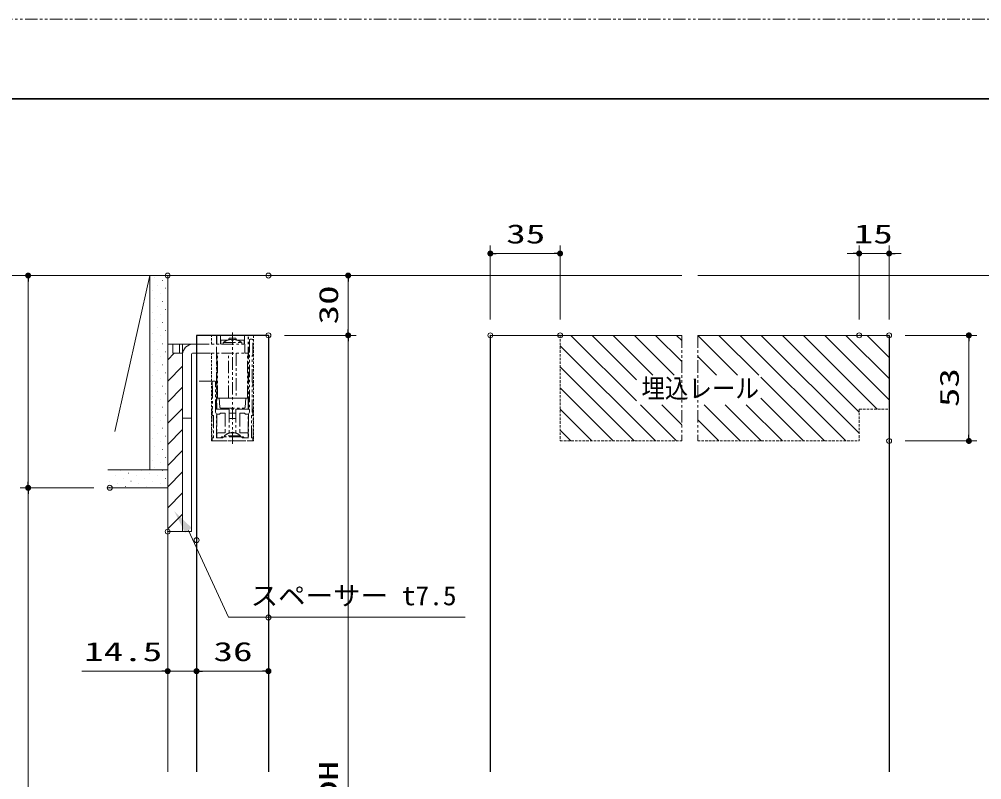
# Model space of a CAD drawing. Units: millimetres, scale not verified. Extents: x -1306 to 1306, y -607 to 607.
# Drawn here: x -872.1 to -389.4, y 212.4 to 594 of the extents above; entities that cross this region are included whole.
import ezdxf
from ezdxf.enums import TextEntityAlignment as Align

# ---------------------------------------------------------------- set-up
doc = ezdxf.new("R2010")
doc.units = ezdxf.units.MM
doc.header["$LTSCALE"] = 5
doc.header["$PDMODE"] = 32
doc.header["$PDSIZE"] = 2.5
doc.linetypes.add('USER1', pattern=[2.5, 1.25, -0.25, 0.25, -0.25, 0.25, -0.25])
doc.linetypes.add('USER2', pattern=[0.375, 0.25, -0.125])
for name, color, linetype, lineweight in [('0-1_線(黄)', 2, 'Continuous', 15), ('0-3_陰線', 4, 'USER1', 9), ('0-B_点線(水)', 4, 'USER2', 9), ('0-D_線(白)', 7, 'Continuous', 30), ('1-0_線(水)', 4, 'Continuous', 9), ('1-1_寸法線', 3, 'Continuous', 13), ('1-2_ハッチング', 6, 'Continuous', 9), ('1-3_引出線', 3, 'Continuous', 9), ('1-4_DEFPOINTS', 7, 'Continuous', 5), ('1-5_0', 3, 'Continuous', 25), ('1-7_図面枠', 7, 'Continuous', 35)]:
    doc.layers.add(name, color=color, linetype=linetype, lineweight=lineweight)
doc.styles.add('ＭＳ ゴシック', font='')
doc.styles.get('ＭＳ ゴシック').set_extended_font_data('MS Gothic')

# ---------------------------------------------------------------- blocks, each defined once
blk = doc.blocks.new('_DOT')
at = {"layer": '1-5_0'}
blk.add_line((-2.5, 0), (-5, 0), dxfattribs=at)
for points in [[(0, 0), (-2.5, 0), (-2.48, 0.313)], [(0, 0), (-2.48, -0.313), (-2.5, 0)], [(0, 0), (-2.48, 0.313), (-2.421, 0.622)], [(0, 0), (-2.421, -0.622), (-2.48, -0.313)], [(0, 0), (-2.421, 0.622), (-2.324, 0.92)], [(0, 0), (-2.324, -0.92), (-2.421, -0.622)], [(0, 0), (-2.324, 0.92), (-2.191, 1.204)], [(0, 0), (-2.191, -1.204), (-2.324, -0.92)], [(0, 0), (-2.191, 1.204), (-2.023, 1.469)], [(0, 0), (-2.023, -1.469), (-2.191, -1.204)], [(0, 0), (-2.023, 1.469), (-1.822, 1.711)], [(0, 0), (-1.822, -1.711), (-2.023, -1.469)], [(0, 0), (-1.822, 1.711), (-1.594, 1.926)], [(0, 0), (-1.594, -1.926), (-1.822, -1.711)], [(0, 0), (-1.594, 1.926), (-1.34, 2.111)], [(0, 0), (-1.34, -2.111), (-1.594, -1.926)], [(0, 0), (-1.34, 2.111), (-1.064, 2.262)], [(0, 0), (-1.064, -2.262), (-1.34, -2.111)], [(0, 0), (-1.064, 2.262), (-0.773, 2.378)], [(0, 0), (-0.773, -2.378), (-1.064, -2.262)], [(0, 0), (-0.773, 2.378), (-0.468, 2.456)], [(0, 0), (-0.468, -2.456), (-0.773, -2.378)], [(0, 0), (-0.468, 2.456), (-0.157, 2.495)], [(0, 0), (-0.157, -2.495), (-0.468, -2.456)], [(0, 0), (-0.157, 2.495), (0.157, 2.495)], [(0, 0), (0.157, -2.495), (-0.157, -2.495)], [(0, 0), (0.157, 2.495), (0.468, 2.456)], [(0, 0), (0.468, 2.456), (0.773, 2.378)], [(0, 0), (0.773, 2.378), (1.064, 2.262)], [(0, 0), (1.064, 2.262), (1.34, 2.111)], [(0, 0), (1.34, 2.111), (1.594, 1.926)], [(0, 0), (1.594, 1.926), (1.822, 1.711)], [(0, 0), (1.822, 1.711), (2.023, 1.469)], [(0, 0), (2.023, 1.469), (2.191, 1.204)], [(0, 0), (2.191, 1.204), (2.324, 0.92)], [(0, 0), (2.324, 0.92), (2.421, 0.622)], [(0, 0), (2.421, 0.622), (2.48, 0.313)], [(0, 0), (2.48, 0.313), (2.5, 0)], [(0, 0), (0.468, -2.456), (0.157, -2.495)], [(0, 0), (0.773, -2.378), (0.468, -2.456)], [(0, 0), (1.064, -2.262), (0.773, -2.378)], [(0, 0), (1.34, -2.111), (1.064, -2.262)], [(0, 0), (1.594, -1.926), (1.34, -2.111)], [(0, 0), (1.822, -1.711), (1.594, -1.926)], [(0, 0), (2.023, -1.469), (1.822, -1.711)], [(0, 0), (2.191, -1.204), (2.023, -1.469)], [(0, 0), (2.324, -0.92), (2.191, -1.204)], [(0, 0), (2.421, -0.622), (2.324, -0.92)], [(0, 0), (2.48, -0.313), (2.421, -0.622)], [(0, 0), (2.5, 0), (2.48, -0.313)]]:
    blk.add_solid(points, dxfattribs=at)

msp = doc.modelspace()

# ---------------------------------------------------------------- linework, layer by layer
at = {"layer": '0-1_線(黄)'}
for p, q in [((-1237.663, 465.389), (-539.884, 465.389)), ((-806.677, 465.389), (-824.177, 387.056)), ((-806.677, 465.389), (-806.677, 367.889)), ((-797.677, 336.889), (-797.677, 465.389)), ((-531.884, 465.389), (-300.409, 465.389)), ((-790.177, 430.889), (-797.677, 430.889)), ((-795.177, 430.889), (-783.177, 430.889)), ((-795.177, 430.889), (-795.177, 426.389)), ((-791.677, 430.889), (-791.677, 426.389)), ((-790.177, 430.889), (-790.177, 336.889)), ((-794.005, 426.389), (-795.177, 426.389)), ((-794.005, 426.389), (-792.848, 426.389)), ((-792.848, 426.389), (-791.677, 426.389)), ((-790.152, 426.389), (-791.677, 426.389)), ((-785.677, 336.889), (-785.677, 425.889)), ((-785.177, 426.389), (-783.177, 426.389)), ((-790.177, 393.889), (-785.677, 393.889)), ((-827.677, 367.889), (-797.677, 367.889)), ((-797.677, 358.889), (-827.677, 358.889)), ((-797.677, 336.889), (-790.177, 336.889)), ((-790.177, 336.889), (-785.677, 336.889))]:
    msp.add_line(p, q, dxfattribs=at)
for radius in [5, 0.5]:
    msp.add_arc((-785.177, 425.889), radius, 90, 180, dxfattribs=at)
at = {"layer": '0-3_陰線'}
for p, q in [((387.036, 594), (-1292.964, 594)), ((-773.177, 398.389), (-773.177, 435.389)), ((-773.177, 430.889), (-773.177, 435.389)), ((-773.077, 435.389), (-773.077, 430.889)), ((-771.177, 430.889), (-771.177, 435.389)), ((-765.177, 436.889), (-765.177, 380.956)), ((-759.177, 435.389), (-759.177, 430.889)), ((-757.277, 398.389), (-757.277, 435.389)), ((-757.177, 398.389), (-757.177, 435.389)), ((-783.177, 430.889), (-758.977, 430.889)), ((-771.027, 432.889), (-767.873, 432.889)), ((-771.027, 432.889), (-771.027, 430.889)), ((-769.877, 431.739), (-760.477, 431.739)), ((-769.877, 431.739), (-769.877, 430.889)), ((-767.636, 432.975), (-767.626, 432.963)), ((-766.827, 433.889), (-767.106, 433.122)), ((-763.527, 433.889), (-766.827, 433.889)), ((-765.647, 433.359), (-765.647, 432.963)), ((-764.707, 432.963), (-764.707, 433.359)), ((-763.527, 433.889), (-763.248, 433.122)), ((-762.728, 432.963), (-762.717, 432.975)), ((-762.48, 432.889), (-759.327, 432.889)), ((-760.477, 431.739), (-760.477, 430.889)), ((-759.327, 430.889), (-759.327, 432.889)), ((-758.977, 430.889), (-758.977, 426.389)), ((-783.177, 426.389), (-758.977, 426.389)), ((-782.478, 426.389), (-782.478, 426.374)), ((-782.478, 426.374), (-774.477, 426.374)), ((-774.477, 426.389), (-774.477, 426.374)), ((-773.077, 426.389), (-773.077, 398.389)), ((-772.677, 403.889), (-772.677, 426.389)), ((-767.097, 403.889), (-767.097, 426.389)), ((-763.257, 426.389), (-763.257, 403.889)), ((-757.677, 426.389), (-758.977, 426.389)), ((-757.677, 403.889), (-757.677, 426.389)), ((-775.677, 412.389), (-783.177, 412.389)), ((-772.677, 414.389), (-773.077, 414.389)), ((-757.277, 414.389), (-757.677, 414.389)), ((-772.677, 403.889), (-767.097, 403.889)), ((-771.472, 399.339), (-771.927, 403.889)), ((-763.257, 403.889), (-767.097, 403.889)), ((-763.257, 403.889), (-757.677, 403.889)), ((-758.427, 403.889), (-758.882, 399.339)), ((-775.127, 398.389), (-775.477, 398.389)), ((-775.477, 398.389), (-775.477, 382.389)), ((-773.177, 398.389), (-773.727, 398.389)), ((-773.177, 398.389), (-767.277, 398.389)), ((-773.177, 398.389), (-757.177, 398.389)), ((-771.677, 395.889), (-773.177, 395.889)), ((-773.077, 395.889), (-773.077, 385.889)), ((-771.177, 396.389), (-771.677, 395.889)), ((-769.277, 396.389), (-771.177, 396.389)), ((-770.923, 398.889), (-770.974, 398.889)), ((-770.923, 398.889), (-770.425, 398.889)), ((-770.379, 398.889), (-770.425, 398.889)), ((-770.379, 398.889), (-759.975, 398.889)), ((-768.777, 395.889), (-768.777, 386.889)), ((-766.777, 397.889), (-766.777, 386.389)), ((-766.684, 396.389), (-766.777, 395.889)), ((-763.577, 397.889), (-763.577, 386.389)), ((-763.077, 398.389), (-757.177, 398.389)), ((-761.577, 395.889), (-761.577, 386.889)), ((-759.929, 398.889), (-759.975, 398.889)), ((-759.929, 398.889), (-759.43, 398.889)), ((-759.379, 398.889), (-759.43, 398.889)), ((-757.277, 385.889), (-757.277, 395.889)), ((-756.627, 398.389), (-757.177, 398.389)), ((-756.677, 396.889), (-757.177, 395.889)), ((-756.677, 397.889), (-756.677, 396.889)), ((-754.877, 398.389), (-755.227, 398.389)), ((-754.877, 382.389), (-754.877, 398.389)), ((-763.577, 393.739), (-766.777, 393.739)), ((-772.577, 386.389), (-769.277, 386.389)), ((-766.984, 386.283), (-766.99, 386.291)), ((-766.777, 386.389), (-766.631, 386.389)), ((-765.512, 386.283), (-765.512, 386.569)), ((-765.512, 386.389), (-764.841, 386.389)), ((-764.841, 386.569), (-764.841, 386.283)), ((-763.722, 386.389), (-763.577, 386.389)), ((-763.364, 386.291), (-763.37, 386.283)), ((-761.077, 386.389), (-757.777, 386.389)), ((-773.077, 385.889), (-773.077, 384.389)), ((-770.577, 384.389), (-771.077, 383.889)), ((-770.577, 384.389), (-769.677, 384.389)), ((-761.127, 384.887), (-769.227, 384.887)), ((-769.227, 384.389), (-769.227, 384.887)), ((-761.127, 384.389), (-761.127, 384.887)), ((-757.277, 385.889), (-757.277, 384.389))]:
    msp.add_line(p, q, dxfattribs=at)
at = {"layer": '0-3_陰線', "color": 1}
for p, q in [((-539.884, 435.389), (-539.884, 382.389)), ((-531.884, 435.389), (-531.884, 382.389))]:
    msp.add_line(p, q, dxfattribs=at)
at = {"layer": '0-3_陰線', "lineweight": 18}
for p, q in [((-755.427, 433.389), (-756.327, 433.389)), ((-774.027, 412.389), (-774.927, 412.389)), ((-775.427, 383.589), (-775.427, 382.889)), ((-774.927, 382.389), (-765.642, 382.389)), ((-765.501, 382.447), (-765.318, 382.63)), ((-765.035, 382.63), (-764.853, 382.447)), ((-764.711, 382.389), (-755.427, 382.389)), ((-754.927, 382.889), (-754.927, 383.589))]:
    msp.add_line(p, q, dxfattribs=at)
for points in [[(-756.627, 433.089), (-756.627, 396.889), (-757.127, 395.889), (-757.127, 383.889), (-760.177, 383.889), (-760.677, 384.389), (-769.677, 384.389), (-770.177, 383.889), (-773.227, 383.889), (-773.227, 395.889), (-773.727, 396.889), (-773.727, 412.089)], [(-754.927, 395.389), (-754.927, 396.589), (-755.227, 396.889), (-755.227, 409.889), (-754.927, 410.189), (-754.927, 411.789), (-755.227, 412.089), (-755.227, 425.089), (-754.927, 425.389), (-754.927, 432.889)], [(-775.427, 411.889), (-775.427, 410.189), (-775.127, 409.889), (-775.127, 396.889), (-775.427, 396.589), (-775.427, 395.389)], [(-775.127, 395.089), (-774.727, 395.089), (-774.727, 383.889), (-775.127, 383.889)], [(-755.227, 383.889), (-755.627, 383.889), (-755.627, 395.089), (-755.227, 395.089)]]:
    msp.add_lwpolyline(points, dxfattribs=at)
at = {"layer": '0-3_陰線'}
for points in [[(-773.677, 397.889), (-773.677, 396.889), (-773.177, 395.889)], [(-766.684, 396.389), (-763.67, 396.389), (-763.577, 395.889)], [(-761.077, 396.389), (-759.177, 396.389), (-758.677, 395.889), (-757.177, 395.889)], [(-760.677, 384.389), (-759.777, 384.389), (-759.277, 383.889)]]:
    msp.add_lwpolyline(points, dxfattribs=at)
for centre, radius, start, end in [((-765.177, 425.869), 7.52, 109.09124, 128.68219), ((-765.177, 425.869), 7.505, 93.59035, 109.04594), ((-765.177, 425.869), 7.505, 70.95406, 86.40965), ((-765.177, 425.869), 7.52, 51.31781, 70.90876), ((-773.177, 397.889), 0.5, 90, 180), ((-770.974, 399.389), 0.5, 185.71059, 270), ((-769.277, 395.889), 0.5, 0, 90), ((-767.277, 397.889), 0.5, 0, 90), ((-763.077, 397.889), 0.5, 90, 180), ((-761.077, 395.889), 0.5, 90, 180), ((-759.379, 399.389), 0.5, 270, 354.28941), ((-757.177, 397.889), 0.5, 0, 90), ((-772.577, 385.889), 0.5, 90, 180), ((-769.277, 386.889), 0.5, 270, 0), ((-765.177, 380.919), 5.67, 108.64637, 135.58469), ((-765.177, 380.919), 5.66, 93.39735, 108.61904), ((-765.177, 380.919), 5.66, 71.38096, 86.60265), ((-765.177, 380.919), 5.67, 44.41531, 71.35363), ((-761.077, 386.889), 0.5, 180, 270), ((-757.777, 385.889), 0.5, 0, 90), ((-772.577, 384.389), 0.5, 180, 270), ((-757.777, 384.389), 0.5, 270, 0)]:
    msp.add_arc(centre, radius, start, end, dxfattribs=at)
at = {"layer": '0-3_陰線', "lineweight": 18}
for centre, radius, start, end in [((-756.327, 433.089), 0.3, 90, 180), ((-755.427, 432.889), 0.5, 0, 90), ((-774.927, 411.889), 0.5, 90, 180), ((-774.027, 412.089), 0.3, 0, 90), ((-775.127, 395.389), 0.3, 180, 270), ((-755.227, 395.389), 0.3, 270, 0), ((-775.127, 383.589), 0.3, 90, 180), ((-774.927, 382.889), 0.5, 180, 270), ((-765.642, 382.589), 0.2, 270, 315), ((-765.177, 382.489), 0.2, 45, 135), ((-764.711, 382.589), 0.2, 225, 270), ((-755.427, 382.889), 0.5, 270, 0), ((-755.227, 383.589), 0.3, 0, 90)]:
    msp.add_arc(centre, radius, start, end, dxfattribs=at)
at = {"layer": '0-3_陰線'}
for centre, major_axis, ratio, start_param, end_param in [((-765.177, 427.718), (6.974, 0), 0.75393, 1.5033478, 1.6382449), ((-765.177, 381.748), (5.471, 0), 0.83045, 1.5094544, 1.6321382)]:
    msp.add_ellipse(centre, major_axis=major_axis, ratio=ratio, start_param=start_param, end_param=end_param, dxfattribs=at)
at = {"layer": '0-B_点線(水)'}
for p, q in [((-775.677, 430.889), (-775.677, 435.389)), ((-600.883, 435.389), (-600.883, 382.389)), ((-775.677, 382.389), (-775.677, 426.374)), ((-450.885, 398.389), (-450.885, 382.389)), ((-450.885, 398.389), (-435.885, 398.389)), ((-600.883, 382.389), (-539.884, 382.389)), ((-531.884, 382.389), (-450.885, 382.389))]:
    msp.add_line(p, q, dxfattribs=at)
msp.add_lwpolyline([(-754.677, 435.389), (-754.677, 382.389), (-775.677, 382.389)], dxfattribs=at)
at = {"layer": '0-D_線(白)', "lineweight": 25}
msp.add_line((-783.177, 435.389), (-783.177, 216.389), dxfattribs=at)
at = {"layer": '0-D_線(白)'}
for p, q in [((-747.177, 435.389), (-783.177, 435.389)), ((-747.177, 435.389), (-747.177, 216.389)), ((-635.883, 435.389), (-635.883, 216.389)), ((-635.883, 435.389), (-635.883, 216.389)), ((-435.885, 435.389), (-435.885, 216.389))]:
    msp.add_line(p, q, dxfattribs=at)
at = {"layer": '1-0_線(水)'}
for p, q in [((-635.883, 435.389), (-539.884, 435.389)), ((-531.884, 435.389), (-435.885, 435.389)), ((-797.677, 430.889), (-797.677, 216.389)), ((-790.177, 425.889), (-790.177, 336.889)), ((-783.177, 412.389), (-783.177, 426.389)), ((-785.662, 398.889), (-785.677, 398.889))]:
    msp.add_line(p, q, dxfattribs=at)
at = {"layer": '1-0_線(水)', "lineweight": 18}
msp.add_line((-790.177, 336.889), (-790.177, 430.889), dxfattribs=at)
at = {"layer": '1-1_寸法線'}
for p, q in [((-635.883, 443.389), (-635.883, 480.453)), ((-600.883, 443.389), (-600.883, 480.453)), ((-450.885, 443.389), (-450.885, 480.453)), ((-435.885, 443.389), (-435.885, 480.453)), ((-603.883, 476.453), (-632.883, 476.453)), ((-453.885, 476.453), (-456.885, 476.453)), ((-435.885, 476.453), (-450.885, 476.453)), ((-432.885, 476.453), (-429.885, 476.453)), ((-805.677, 465.389), (-871.677, 465.389)), ((-739.177, 465.389), (-703.177, 465.389)), ((-867.677, 462.389), (-867.677, 361.889)), ((-707.177, 438.389), (-707.177, 462.389)), ((-739.177, 435.389), (-703.177, 435.389)), ((-739.177, 435.389), (-703.177, 435.389)), ((-427.885, 435.389), (-391.885, 435.389)), ((-707.177, 432.389), (-707.177, -7.611)), ((-395.885, 385.389), (-395.885, 432.389)), ((-427.885, 382.389), (-391.885, 382.389)), ((-834.732, 358.889), (-871.677, 358.889)), ((-834.732, 358.889), (-871.677, 358.889)), ((-867.677, 355.889), (-867.677, -11.611)), ((-797.677, 328.889), (-797.677, 262.889)), ((-783.177, 324.616), (-783.177, 262.889)), ((-783.177, 324.616), (-783.177, 262.889)), ((-747.177, 285.774), (-747.177, 262.889)), ((-800.677, 266.889), (-840.724, 266.889)), ((-783.177, 266.889), (-797.677, 266.889)), ((-780.177, 266.889), (-777.177, 266.889)), ((-780.177, 266.889), (-750.177, 266.889))]:
    msp.add_line(p, q, dxfattribs=at)
at = {"layer": '1-2_ハッチング'}
for p, q in [((-804.174, 464.305), (-804.124, 464.305)), ((-802.848, 460.327), (-802.798, 460.327)), ((-800.196, 462.979), (-800.146, 462.979)), ((-798.87, 459.001), (-798.82, 459.001)), ((-805.5, 457.675), (-805.45, 457.675)), ((-801.522, 456.35), (-801.472, 456.35)), ((-804.174, 453.698), (-804.124, 453.698)), ((-802.848, 449.721), (-802.798, 449.721)), ((-800.196, 452.372), (-800.146, 452.372)), ((-805.5, 447.069), (-805.45, 447.069)), ((-801.522, 445.743), (-801.472, 445.743)), ((-798.87, 448.395), (-798.82, 448.395)), ((-804.174, 443.091), (-804.124, 443.091)), ((-800.196, 441.766), (-800.146, 441.766)), ((-805.5, 436.462), (-805.45, 436.462)), ((-802.848, 439.114), (-802.798, 439.114)), ((-801.522, 435.136), (-801.472, 435.136)), ((-798.87, 437.788), (-798.82, 437.788)), ((-562.597, 402.512), (-595.474, 435.389)), ((-562.597, 413.118), (-584.868, 435.389)), ((-554.326, 415.453), (-574.261, 435.389)), ((-543.719, 415.453), (-563.655, 435.389)), ((-539.884, 422.225), (-553.048, 435.389)), ((-539.884, 432.832), (-542.441, 435.389)), ((-511.899, 415.453), (-531.835, 435.389)), ((-501.293, 415.453), (-521.228, 435.389)), ((-457.622, 382.389), (-510.622, 435.389)), ((-450.885, 386.259), (-500.015, 435.389)), ((-450.885, 396.866), (-489.408, 435.389)), ((-441.802, 398.389), (-478.802, 435.389)), ((-435.885, 403.079), (-468.195, 435.389)), ((-435.885, 413.686), (-457.589, 435.389)), ((-435.885, 424.292), (-446.982, 435.389)), ((-435.885, 434.899), (-436.375, 435.389)), ((-804.174, 432.485), (-804.124, 432.485)), ((-800.196, 431.159), (-800.146, 431.159)), ((-553.081, 382.389), (-600.883, 430.191)), ((-805.5, 425.856), (-805.45, 425.856)), ((-802.848, 428.507), (-802.798, 428.507)), ((-798.87, 427.181), (-798.82, 427.181)), ((-797.677, 423.072), (-794.36, 426.389)), ((-522.506, 415.453), (-531.884, 424.832)), ((-804.174, 421.878), (-804.124, 421.878)), ((-801.522, 424.53), (-801.472, 424.53)), ((-800.196, 420.552), (-800.146, 420.552)), ((-797.677, 412.465), (-790.177, 419.965)), ((-805.5, 415.249), (-805.45, 415.249)), ((-802.848, 417.901), (-802.798, 417.901)), ((-798.87, 416.575), (-798.82, 416.575)), ((-563.688, 382.389), (-600.883, 419.585)), ((-804.174, 411.272), (-804.124, 411.272)), ((-801.522, 413.923), (-801.472, 413.923)), ((-468.228, 382.389), (-500.264, 414.425)), ((-802.848, 407.294), (-802.798, 407.294)), ((-800.196, 409.946), (-800.146, 409.946)), ((-798.87, 405.968), (-798.82, 405.968)), ((-797.677, 401.859), (-790.177, 409.359)), ((-574.294, 382.389), (-600.883, 408.978)), ((-805.5, 404.642), (-805.45, 404.642)), ((-804.174, 400.665), (-804.124, 400.665)), ((-801.522, 403.317), (-801.472, 403.317)), ((-478.835, 382.389), (-500.264, 403.818)), ((-802.848, 396.687), (-802.798, 396.687)), ((-800.196, 399.339), (-800.146, 399.339)), ((-797.677, 391.252), (-790.177, 398.752)), ((-584.901, 382.389), (-600.883, 398.371)), ((-542.474, 382.389), (-560.539, 400.453)), ((-539.884, 390.405), (-549.932, 400.453)), ((-510.655, 382.389), (-528.719, 400.453)), ((-500.048, 382.389), (-518.113, 400.453)), ((-489.441, 382.389), (-507.506, 400.453)), ((-805.5, 394.036), (-805.45, 394.036)), ((-801.522, 392.71), (-801.472, 392.71)), ((-798.87, 395.362), (-798.82, 395.362)), ((-521.261, 382.389), (-531.884, 393.012)), ((-804.174, 390.058), (-804.124, 390.058)), ((-800.196, 388.733), (-800.146, 388.733)), ((-797.677, 380.645), (-790.177, 388.145)), ((-595.507, 382.389), (-600.883, 387.765)), ((-805.5, 383.429), (-805.45, 383.429)), ((-802.848, 386.081), (-802.798, 386.081)), ((-801.522, 382.103), (-801.472, 382.103)), ((-798.87, 384.755), (-798.82, 384.755)), ((-531.868, 382.389), (-531.884, 382.405)), ((-804.174, 379.452), (-804.124, 379.452)), ((-800.196, 378.126), (-800.146, 378.126)), ((-797.677, 370.039), (-790.177, 377.539)), ((-805.5, 372.823), (-805.45, 372.823)), ((-802.848, 375.474), (-802.798, 375.474)), ((-798.87, 374.148), (-798.82, 374.148)), ((-821.41, 367.519), (-821.36, 367.519)), ((-810.803, 367.519), (-810.753, 367.519)), ((-804.174, 368.845), (-804.124, 368.845)), ((-801.522, 371.497), (-801.472, 371.497)), ((-800.196, 367.519), (-800.146, 367.519)), ((-797.677, 359.432), (-790.177, 366.932)), ((-826.713, 362.216), (-826.663, 362.216)), ((-824.061, 364.868), (-824.011, 364.868)), ((-820.084, 363.542), (-820.034, 363.542)), ((-817.432, 366.194), (-817.382, 366.194)), ((-816.106, 362.216), (-816.056, 362.216)), ((-813.455, 364.868), (-813.405, 364.868)), ((-809.477, 363.542), (-809.427, 363.542)), ((-806.825, 366.194), (-806.775, 366.194)), ((-805.5, 362.216), (-805.45, 362.216)), ((-802.848, 364.868), (-802.798, 364.868)), ((-798.87, 363.542), (-798.82, 363.542)), ((-822.735, 360.89), (-822.685, 360.89)), ((-818.758, 359.564), (-818.708, 359.564)), ((-812.129, 360.89), (-812.079, 360.89)), ((-808.151, 359.564), (-808.101, 359.564)), ((-801.522, 360.89), (-801.472, 360.89)), ((-797.677, 348.826), (-790.177, 356.326)), ((-797.677, 338.219), (-790.177, 345.719))]:
    msp.add_line(p, q, dxfattribs=at)
at = {"layer": '1-3_引出線'}
msp.add_lwpolyline([(-648.42, 293.901), (-767.245, 293.901), (-787.3, 337.524)], dxfattribs=at)
msp.add_solid([(-794.405, 347.194), (-785.621, 338.758), (-788.979, 336.29)], dxfattribs=at)
at = {"layer": '1-4_DEFPOINTS'}
for p in [(-635.883, 476.453), (-450.885, 476.453), (-797.677, 465.389), (-747.177, 465.389), (-707.177, 465.389), (-747.177, 435.389), (-635.883, 435.389), (-600.883, 435.389), (-450.885, 435.389), (-435.885, 435.389), (-435.885, 435.389), (-395.885, 435.389), (-435.885, 382.389), (-867.677, 358.889), (-826.732, 358.889), (-797.677, 336.889), (-783.177, 332.616), (-747.177, 293.774), (-783.177, 266.889), (-747.177, 266.889)]:
    msp.add_point(p, dxfattribs=at)
at = {"layer": '1-7_図面枠'}
msp.add_lwpolyline([(-1252.964, -554), (347.036, -554), (347.036, 554), (-1252.964, 554)], close=True, dxfattribs=at)

# ---------------------------------------------------------------- block references
at = {"layer": '1-1_寸法線', "xscale": 0.6, "yscale": 0.6}
for p, rotation in [((-635.883, 476.453), 180), ((-435.885, 476.453), 180), ((-867.677, 465.389), 90), ((-707.177, 465.389), 90), ((-707.177, 435.389), 270), ((-707.177, 435.389), 90), ((-395.885, 435.389), 90), ((-395.885, 382.389), 270), ((-867.677, 358.889), 270), ((-867.677, 358.889), 90), ((-783.177, 266.889), 180), ((-783.177, 266.889), 180)]:
    msp.add_blockref('_DOT', p, dxfattribs=dict(at, rotation=rotation))
for p in [(-600.883, 476.453), (-450.885, 476.453), (-797.677, 266.889), (-747.177, 266.889)]:
    msp.add_blockref('_DOT', p, dxfattribs=at)

# ---------------------------------------------------------------- texts
at = {"layer": '1-1_寸法線', "style": 'ＭＳ ゴシック'}
for s, width, p in [('35', 1.5, (-627.907, 478.602)), ('15', 1.5, (-453.624, 478.602)), ('埋込レール', 0.9, (-560.097, 401.103)), ('14.5', 1.5, (-839.582, 269.038)), ('36', 1.5, (-774.701, 269.038))]:
    msp.add_text(s, height=9.604, dxfattribs=dict(at, width=width)).set_placement(p, align=Align.BOTTOM_LEFT)
at = {"layer": '1-1_寸法線', "style": 'ＭＳ ゴシック', "width": 1.5}
for s, p in [('30', (-709.326, 440.865)), ('53', (-398.035, 399.365)), ('DH', (-709.326, 202.151))]:
    msp.add_text(s, height=9.604, rotation=90, dxfattribs=at).set_placement(p, align=Align.BOTTOM_LEFT)
at = {"layer": '1-3_引出線', "style": 'ＭＳ ゴシック', "width": 1.05}
msp.add_text('スペーサー t7.5', height=9.621, dxfattribs=at).set_placement((-756.06, 297.048), align=Align.BOTTOM_LEFT)

doc.saveas('drawing.dxf')
